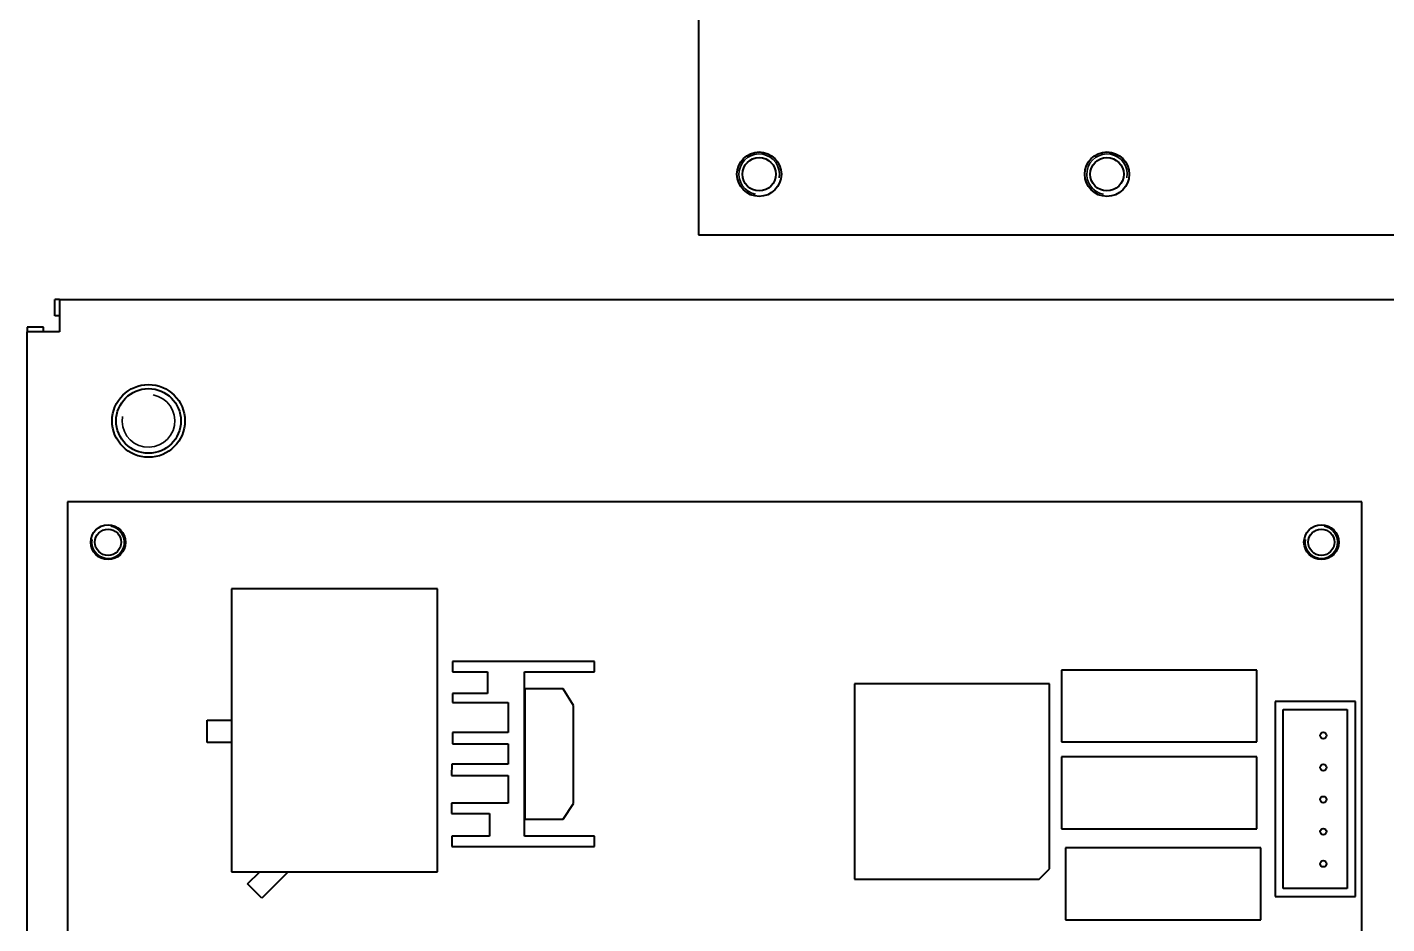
# Model space of a CAD drawing. Header units: millimetres. Extents: x 0 to 5945, y 0 to 4205.
# Drawn here: x 4251.2 to 4419.3, y 3038.9 to 3149.7 of the extents above; entities that cross this region are included whole.
import ezdxf

# ---------------------------------------------------------------- set-up
doc = ezdxf.new("R2010")
doc.units = ezdxf.units.MM
doc.header["$LTSCALE"] = 5
doc.layers.add('가시적인 것(ISO)', color=3, linetype='Continuous', lineweight=40)
doc.layers.add('가시적인 좁은 것(ISO)', color=3, linetype='Continuous', lineweight=35)

msp = doc.modelspace()

# ---------------------------------------------------------------- linework, layer by layer
at = {"layer": '가시적인 것(ISO)'}
for p, q in [((4334.2258, 3226.0699), (4334.2258, 3124.0699)), ((4334.2258, 3124.0699), (4478.2258, 3124.0699)), ((4255.2258, 3116.0699), (4254.64, 3116.0699)), ((4254.64, 3114.0699), (4254.64, 3116.0699)), ((4255.2258, 3116.0699), (4557.2258, 3116.0699)), ((4255.2258, 3116.0699), (4255.2258, 3112.0699)), ((4255.2258, 3114.0699), (4254.64, 3114.0699)), ((4253.2258, 3112.6557), (4251.2258, 3112.6557)), ((4251.2258, 3112.6557), (4251.2258, 3112.0699)), ((4251.2258, 2610.0699), (4251.2258, 3112.0699)), ((4255.2258, 3112.0699), (4251.2258, 3112.0699)), ((4253.2258, 3112.0699), (4253.2258, 3112.6557)), ((4416.2258, 3091.0796), (4256.2258, 3091.0796)), ((4256.2258, 3091.0796), (4256.2258, 2831.0796)), ((4416.2258, 2908.0796), (4416.2258, 3091.0796)), ((4276.4777, 3080.327), (4276.4777, 3045.33)), ((4301.9754, 3080.327), (4276.4777, 3080.327)), ((4301.9754, 3045.33), (4301.9754, 3080.327)), ((4303.8243, 3071.3221), (4303.8243, 3070.0521)), ((4321.3502, 3071.3221), (4303.8243, 3071.3221)), ((4321.3502, 3070.0521), (4321.3502, 3071.3221)), ((4303.8243, 3070.0521), (4308.1423, 3070.0521)), ((4308.1423, 3070.0521), (4308.1423, 3067.3851)), ((4312.7143, 3070.0521), (4321.3502, 3070.0521)), ((4312.7143, 3049.7322), (4312.7143, 3070.0521)), ((4379.1158, 3070.2746), (4379.1158, 3061.3846)), ((4403.2458, 3070.2746), (4379.1158, 3070.2746)), ((4403.2458, 3061.3846), (4403.2458, 3070.2746)), ((4312.7398, 3067.9311), (4312.7398, 3051.8531)), ((4317.5081, 3067.9311), (4312.7398, 3067.9311)), ((4318.7848, 3065.8921), (4317.5081, 3067.9311)), ((4353.5008, 3068.5546), (4353.5008, 3044.4246)), ((4377.6308, 3068.5546), (4353.5008, 3068.5546)), ((4377.6308, 3045.6946), (4377.6308, 3068.5546)), ((4303.8243, 3067.3851), (4303.8243, 3066.2421)), ((4308.1423, 3067.3851), (4303.8243, 3067.3851)), ((4303.8243, 3066.2421), (4310.6823, 3066.2421)), ((4310.6823, 3066.2421), (4310.6823, 3062.5591)), ((4415.4382, 3066.3956), (4405.5322, 3066.3956)), ((4405.5322, 3066.3956), (4405.5322, 3042.2656)), ((4415.4382, 3042.2656), (4415.4382, 3066.3956)), ((4318.7848, 3053.7923), (4318.7848, 3065.8921)), ((4406.5322, 3043.2656), (4406.5322, 3065.3956)), ((4406.5322, 3065.3956), (4414.4382, 3065.3956)), ((4414.4382, 3065.3956), (4414.4382, 3043.2656)), ((4273.4758, 3061.3296), (4273.4758, 3064.0796)), ((4273.4758, 3064.0796), (4276.4777, 3064.0796)), ((4276.4777, 3061.3296), (4273.4758, 3061.3296)), ((4303.8243, 3062.5591), (4303.8243, 3061.1621)), ((4310.6823, 3062.5591), (4303.8243, 3062.5591)), ((4303.8243, 3061.1621), (4310.6823, 3061.1621)), ((4310.6823, 3061.1621), (4310.6823, 3058.6222)), ((4379.1158, 3061.3846), (4403.2458, 3061.3846)), ((4379.1158, 3059.5246), (4379.1158, 3050.6346)), ((4403.2458, 3059.5246), (4379.1158, 3059.5246)), ((4403.2458, 3050.6346), (4403.2458, 3059.5246)), ((4303.7228, 3058.6222), (4303.6973, 3057.2252)), ((4310.6823, 3058.6222), (4303.7228, 3058.6222)), ((4303.6973, 3057.2252), (4310.6823, 3057.2252)), ((4310.6823, 3057.2252), (4310.6823, 3053.7962)), ((4303.6973, 3053.7962), (4303.6973, 3052.5262)), ((4310.6823, 3053.7962), (4303.6973, 3053.7962)), ((4317.5081, 3051.8531), (4318.7848, 3053.7923)), ((4303.6973, 3052.5262), (4308.3963, 3052.5262)), ((4308.3963, 3052.5262), (4308.3963, 3049.7322)), ((4312.7398, 3051.8531), (4317.5081, 3051.8531)), ((4303.7228, 3049.7322), (4303.7228, 3048.4622)), ((4308.3963, 3049.7322), (4303.7228, 3049.7322)), ((4321.3502, 3049.7322), (4312.7143, 3049.7322)), ((4321.3502, 3048.4622), (4321.3502, 3049.7322)), ((4379.1158, 3050.6346), (4403.2458, 3050.6346)), ((4303.7228, 3048.4622), (4321.3502, 3048.4622)), ((4379.6158, 3048.2746), (4379.6158, 3039.3846)), ((4403.7458, 3048.2746), (4379.6158, 3048.2746)), ((4403.7458, 3039.3846), (4403.7458, 3048.2746)), ((4276.4777, 3045.33), (4301.9754, 3045.33)), ((4278.4758, 3043.8296), (4279.9762, 3045.33)), ((4283.4762, 3045.33), (4280.2258, 3042.0796)), ((4353.5008, 3044.4246), (4376.3608, 3044.4246)), ((4376.3608, 3044.4246), (4377.6308, 3045.6946)), ((4280.2258, 3042.0796), (4278.4758, 3043.8296)), ((4414.4382, 3043.2656), (4406.5322, 3043.2656)), ((4405.5322, 3042.2656), (4415.4382, 3042.2656)), ((4379.6158, 3039.3846), (4403.7458, 3039.3846))]:
    msp.add_line(p, q, dxfattribs=at)
for centre, radius in [((4341.7258, 3131.5699), 2.75), ((4341.7258, 3131.5699), 2.067), ((4384.7258, 3131.5699), 2.75), ((4384.7258, 3131.5699), 2.067), ((4266.2258, 3101.0699), 4.5), ((4266.2258, 3101.0699), 4), ((4261.2258, 3086.0699), 2.15), ((4411.2355, 3086.0796), 2.15), ((4261.2258, 3086.0699), 1.621), ((4411.2258, 3086.0699), 1.621), ((4411.4758, 3062.1792), 0.4), ((4411.4758, 3058.2168), 0.4), ((4411.4758, 3054.2544), 0.4), ((4411.4758, 3050.292), 0.4), ((4411.4758, 3046.3296), 0.4)]:
    msp.add_circle(centre, radius, dxfattribs=at)
at = {"layer": '가시적인 좁은 것(ISO)'}
for centre, radius, start, end in [((4341.7258, 3131.5699), 2.5, 350, 260), ((4384.7258, 3131.5699), 2.5, 350, 260), ((4266.2258, 3101.0699), 3.256, 170, 80), ((4261.2258, 3086.0699), 2, 170, 80), ((4411.2258, 3086.0699), 2, 170, 80)]:
    msp.add_arc(centre, radius, start, end, dxfattribs=at)

doc.saveas('drawing.dxf')
